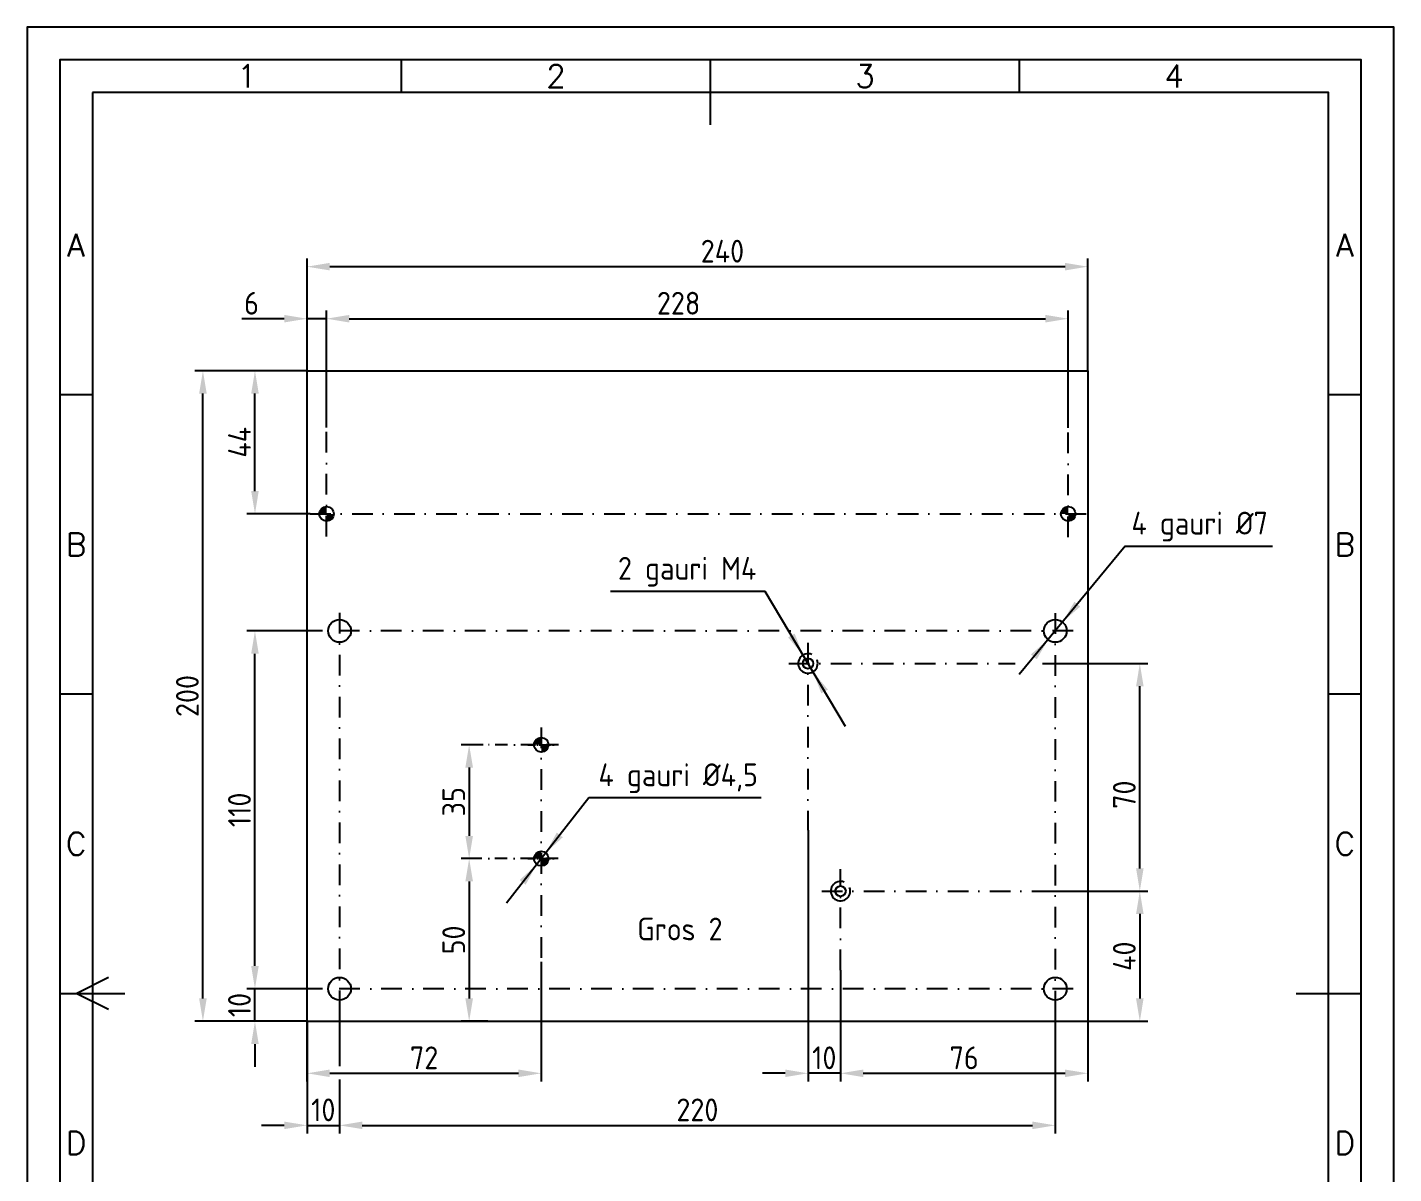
# Model space of a CAD drawing. Header units: millimetres. Extents: x -8 to 622, y 19 to 316.
# Drawn here: x 411.5 to 621.5, y 139.3 to 315.5 of the extents above; entities that cross this region are included whole.
import ezdxf
from ezdxf.enums import TextEntityAlignment as Align

# ---------------------------------------------------------------- set-up
doc = ezdxf.new("R2010")
doc.units = ezdxf.units.MM
for name, pattern in [('ACAD_ISO10W100', [18, 12, -3, 0, -3]), ('DASHDOT', [25.4, 12.7, -6.35, 0, -6.35]), ('DASHDOT2', [12.7, 6.35, -3.175, 0, -3.175])]:
    doc.linetypes.add(name, pattern=pattern)
doc.layers.add('AXE', color=1, linetype='DASHDOT2')
doc.layers.add('COTE', color=1, linetype='DASHDOT2')
doc.styles.add('ISO', font='SIMPLEX.shx')
doc.styles.add('ISOCPR', font='isocp.shx')
doc.dimstyles.new('ISO-25', dxfattribs={"dimtxt": 2.5, "dimasz": 2.5, "dimexe": 1.25, "dimexo": 0.625, "dimtad": 1, "dimtxsty": 'Standard', "dimcen": 2.5, "dimadec": 0, "dimazin": 0, "dimtfac": 1, "dimtmove": 0, "dimatfit": 3, "dimfxl": 1, "dimarcsym": 0})

# ---------------------------------------------------------------- blocks, each defined once
blk = doc.blocks.new('*D29')
at = {"layer": 'COTE', "color": 1, "linetype": 'Continuous', "transparency": 16777216}
for p, q in [((454.5, 262.72), (454.5, 279.97)), ((574.5, 262.72), (574.5, 279.97)), ((458, 278.72), (571, 278.72))]:
    blk.add_line(p, q, dxfattribs=at)
for points in [[(458, 279.3), (458, 278.14), (454.5, 278.72)], [(571, 279.3), (571, 278.14), (574.5, 278.72)]]:
    blk.add_solid(points, dxfattribs=at)
at = {"layer": 'Defpoints', "color": 0, "linetype": 'Continuous', "transparency": 16777216}
for p in [(574.5, 278.72), (454.5, 262.72), (574.5, 262.72)]:
    blk.add_point(p, dxfattribs=at)
at = {"layer": 'COTE', "color": 1, "linetype": 'Continuous', "transparency": 16777216, "insert": (518.35, 281.1), "char_height": 3.5, "attachment_point": 5, "style": 'ISOCPR'}
blk.add_mtext('240', dxfattribs=at)
blk = doc.blocks.new('*D30')
at = {"layer": 'COTE', "color": 1, "linetype": 'Continuous', "transparency": 16777216}
for p, q in [((457.5, 254.02), (457.5, 271.97)), ((571.5, 253.94), (571.5, 271.97)), ((461, 270.72), (568, 270.72))]:
    blk.add_line(p, q, dxfattribs=at)
for points in [[(461, 271.3), (461, 270.14), (457.5, 270.72)], [(568, 271.3), (568, 270.14), (571.5, 270.72)]]:
    blk.add_solid(points, dxfattribs=at)
at = {"layer": 'Defpoints', "color": 0, "linetype": 'Continuous', "transparency": 16777216}
for p in [(571.5, 270.72), (457.5, 254.02), (571.5, 253.94)]:
    blk.add_point(p, dxfattribs=at)
at = {"layer": 'COTE', "color": 1, "linetype": 'Continuous', "transparency": 16777216, "insert": (511.62, 273.1), "char_height": 3.5, "attachment_point": 5, "style": 'ISOCPR'}
blk.add_mtext('228', dxfattribs=at)
blk = doc.blocks.new('*D31')
at = {"layer": 'COTE', "color": 1, "linetype": 'Continuous', "transparency": 16777216}
for p, q in [((569.5, 164.88), (569.5, 145.47)), ((459.5, 153.75), (459.5, 145.47)), ((463, 146.72), (566, 146.72))]:
    blk.add_line(p, q, dxfattribs=at)
for points in [[(463, 147.3), (463, 146.14), (459.5, 146.72)], [(566, 147.3), (566, 146.14), (569.5, 146.72)]]:
    blk.add_solid(points, dxfattribs=at)
at = {"layer": 'Defpoints', "color": 0, "linetype": 'Continuous', "transparency": 16777216}
for p in [(569.5, 164.88), (459.5, 153.75), (569.5, 146.72)]:
    blk.add_point(p, dxfattribs=at)
at = {"layer": 'COTE', "color": 1, "linetype": 'Continuous', "transparency": 16777216, "insert": (514.5, 149.1), "char_height": 3.5, "attachment_point": 5, "style": 'ISOCPR'}
blk.add_mtext('220', dxfattribs=at)
blk = doc.blocks.new('*D32')
at = {"layer": 'COTE', "color": 1, "linetype": 'Continuous', "transparency": 16777216}
for p, q in [((456.9, 222.72), (445.25, 222.72)), ((446.5, 171.22), (446.5, 219.22)), ((456.9, 167.72), (445.25, 167.72))]:
    blk.add_line(p, q, dxfattribs=at)
for points in [[(445.92, 219.22), (447.08, 219.22), (446.5, 222.72)], [(445.92, 171.22), (447.08, 171.22), (446.5, 167.72)]]:
    blk.add_solid(points, dxfattribs=at)
at = {"layer": 'Defpoints', "color": 0, "linetype": 'Continuous', "transparency": 16777216}
for p in [(446.5, 222.72), (456.9, 222.72), (456.9, 167.72)]:
    blk.add_point(p, dxfattribs=at)
at = {"layer": 'COTE', "color": 1, "linetype": 'Continuous', "transparency": 16777216, "insert": (444.12, 195.22), "char_height": 3.5, "attachment_point": 5, "rotation": 90, "style": 'ISOCPR'}
blk.add_mtext('110', dxfattribs=at)
blk = doc.blocks.new('*D33')
at = {"layer": 'COTE', "color": 1, "linetype": 'Continuous', "transparency": 16777216}
for p, q in [((454.5, 262.72), (437.25, 262.72)), ((438.5, 166.22), (438.5, 259.22)), ((454.5, 162.72), (437.25, 162.72))]:
    blk.add_line(p, q, dxfattribs=at)
for points in [[(437.92, 259.22), (439.08, 259.22), (438.5, 262.72)], [(437.92, 166.22), (439.08, 166.22), (438.5, 162.72)]]:
    blk.add_solid(points, dxfattribs=at)
at = {"layer": 'Defpoints', "color": 0, "linetype": 'Continuous', "transparency": 16777216}
for p in [(438.5, 262.72), (454.5, 262.72), (454.5, 162.72)]:
    blk.add_point(p, dxfattribs=at)
at = {"layer": 'COTE', "color": 1, "linetype": 'Continuous', "transparency": 16777216, "insert": (436.12, 212.72), "char_height": 3.5, "attachment_point": 5, "rotation": 90, "style": 'ISOCPR'}
blk.add_mtext('200', dxfattribs=at)
blk = doc.blocks.new('*D34')
at = {"layer": 'COTE', "color": 1, "linetype": 'Continuous', "transparency": 16777216}
for p, q in [((446.5, 171.22), (446.5, 174.72)), ((456.9, 167.72), (445.25, 167.72)), ((446.5, 162.72), (446.5, 167.72)), ((454.5, 162.72), (445.25, 162.72)), ((446.5, 159.22), (446.5, 155.72))]:
    blk.add_line(p, q, dxfattribs=at)
for points in [[(445.92, 171.22), (447.08, 171.22), (446.5, 167.72)], [(445.92, 159.22), (447.08, 159.22), (446.5, 162.72)]]:
    blk.add_solid(points, dxfattribs=at)
at = {"layer": 'Defpoints', "color": 0, "linetype": 'Continuous', "transparency": 16777216}
for p in [(446.5, 167.72), (456.9, 167.72), (454.5, 162.72)]:
    blk.add_point(p, dxfattribs=at)
at = {"layer": 'COTE', "color": 1, "linetype": 'Continuous', "transparency": 16777216, "insert": (444.12, 165.22), "char_height": 3.5, "attachment_point": 5, "rotation": 90, "style": 'ISOCPR'}
blk.add_mtext('10', dxfattribs=at)
blk = doc.blocks.new('*D35')
at = {"layer": 'COTE', "color": 1, "linetype": 'Continuous', "transparency": 16777216}
for p, q in [((481.12, 187.72), (478.17, 187.72)), ((479.42, 184.22), (479.42, 166.22)), ((482.31, 162.72), (478.17, 162.72))]:
    blk.add_line(p, q, dxfattribs=at)
for points in [[(478.84, 184.22), (480.01, 184.22), (479.42, 187.72)], [(478.84, 166.22), (480.01, 166.22), (479.42, 162.72)]]:
    blk.add_solid(points, dxfattribs=at)
at = {"layer": 'Defpoints', "color": 0, "linetype": 'Continuous', "transparency": 16777216}
for p in [(481.12, 187.72), (479.42, 162.72), (482.31, 162.72)]:
    blk.add_point(p, dxfattribs=at)
at = {"layer": 'COTE', "color": 1, "linetype": 'Continuous', "transparency": 16777216, "insert": (477.05, 175.22), "char_height": 3.5, "attachment_point": 5, "rotation": 90, "style": 'ISOCPR'}
blk.add_mtext('50', dxfattribs=at)
blk = doc.blocks.new('*D36')
at = {"layer": 'COTE', "color": 1, "linetype": 'Continuous', "transparency": 16777216}
for p, q in [((490.5, 171.86), (490.5, 153.47)), ((454.5, 162.72), (454.5, 153.47)), ((458, 154.72), (487, 154.72))]:
    blk.add_line(p, q, dxfattribs=at)
for points in [[(458, 155.3), (458, 154.14), (454.5, 154.72)], [(487, 155.3), (487, 154.14), (490.5, 154.72)]]:
    blk.add_solid(points, dxfattribs=at)
at = {"layer": 'Defpoints', "color": 0, "linetype": 'Continuous', "transparency": 16777216}
for p in [(490.5, 171.86), (454.5, 162.72), (490.5, 154.72)]:
    blk.add_point(p, dxfattribs=at)
at = {"layer": 'COTE', "color": 1, "linetype": 'Continuous', "transparency": 16777216, "insert": (472.5, 157.1), "char_height": 3.5, "attachment_point": 5, "style": 'ISOCPR'}
blk.add_mtext('72', dxfattribs=at)
blk = doc.blocks.new('*D37')
at = {"layer": 'COTE', "color": 1, "linetype": 'Continuous', "transparency": 16777216}
for p, q in [((454.5, 162.72), (454.5, 145.47)), ((459.5, 153.75), (459.5, 145.47)), ((451, 146.72), (447.5, 146.72)), ((454.5, 146.72), (459.5, 146.72)), ((463, 146.72), (466.5, 146.72))]:
    blk.add_line(p, q, dxfattribs=at)
for points in [[(451, 147.3), (451, 146.14), (454.5, 146.72)], [(463, 147.3), (463, 146.14), (459.5, 146.72)]]:
    blk.add_solid(points, dxfattribs=at)
at = {"layer": 'Defpoints', "color": 0, "linetype": 'Continuous', "transparency": 16777216}
for p in [(454.5, 162.72), (459.5, 153.75), (459.5, 146.72)]:
    blk.add_point(p, dxfattribs=at)
at = {"layer": 'COTE', "color": 1, "linetype": 'Continuous', "transparency": 16777216, "insert": (457, 149.1), "char_height": 3.5, "attachment_point": 5, "style": 'ISOCPR'}
blk.add_mtext('10', dxfattribs=at)
blk = doc.blocks.new('*D38')
at = {"layer": 'COTE', "color": 1, "linetype": 'Continuous', "transparency": 16777216}
for p, q in [((481.55, 205.22), (478.17, 205.22)), ((479.42, 201.72), (479.42, 191.22)), ((481.12, 187.72), (478.17, 187.72))]:
    blk.add_line(p, q, dxfattribs=at)
for points in [[(478.84, 201.72), (480.01, 201.72), (479.42, 205.22)], [(478.84, 191.22), (480.01, 191.22), (479.42, 187.72)]]:
    blk.add_solid(points, dxfattribs=at)
at = {"layer": 'Defpoints', "color": 0, "linetype": 'Continuous', "transparency": 16777216}
for p in [(481.55, 205.22), (479.42, 187.72), (481.12, 187.72)]:
    blk.add_point(p, dxfattribs=at)
at = {"layer": 'COTE', "color": 1, "linetype": 'Continuous', "transparency": 16777216, "insert": (477.05, 196.47), "char_height": 3.5, "attachment_point": 5, "rotation": 90, "style": 'ISOCPR'}
blk.add_mtext('35', dxfattribs=at)
blk = doc.blocks.new('*D39')
at = {"layer": 'COTE', "color": 1, "linetype": 'Continuous', "transparency": 16777216}
for p, q in [((454.5, 262.72), (445.25, 262.72)), ((446.5, 244.22), (446.5, 259.22)), ((455, 240.72), (445.25, 240.72))]:
    blk.add_line(p, q, dxfattribs=at)
for points in [[(445.92, 259.22), (447.08, 259.22), (446.5, 262.72)], [(445.92, 244.22), (447.08, 244.22), (446.5, 240.72)]]:
    blk.add_solid(points, dxfattribs=at)
at = {"layer": 'Defpoints', "color": 0, "linetype": 'Continuous', "transparency": 16777216}
for p in [(446.5, 262.72), (454.5, 262.72), (455, 240.72)]:
    blk.add_point(p, dxfattribs=at)
at = {"layer": 'COTE', "color": 1, "linetype": 'Continuous', "transparency": 16777216, "insert": (444.12, 251.72), "char_height": 3.5, "attachment_point": 5, "rotation": 90, "style": 'ISOCPR'}
blk.add_mtext('44', dxfattribs=at)
blk = doc.blocks.new('*D40')
at = {"layer": 'COTE', "color": 1, "linetype": 'Continuous', "transparency": 16777216}
for p, q in [((454.5, 262.72), (454.5, 271.97)), ((457.5, 254.02), (457.5, 271.97)), ((451, 270.72), (444.47, 270.72)), ((457.5, 270.72), (454.5, 270.72)), ((461, 270.72), (464.5, 270.72))]:
    blk.add_line(p, q, dxfattribs=at)
for points in [[(451, 271.3), (451, 270.14), (454.5, 270.72)], [(461, 271.3), (461, 270.14), (457.5, 270.72)]]:
    blk.add_solid(points, dxfattribs=at)
at = {"layer": 'Defpoints', "color": 0, "linetype": 'Continuous', "transparency": 16777216}
for p in [(457.5, 270.72), (454.5, 262.72), (457.5, 254.02)]:
    blk.add_point(p, dxfattribs=at)
at = {"layer": 'COTE', "color": 1, "linetype": 'Continuous', "transparency": 16777216, "insert": (445.98, 273.1), "char_height": 3.5, "attachment_point": 5, "style": 'ISOCPR'}
blk.add_mtext('6', dxfattribs=at)
blk = doc.blocks.new('*D41')
at = {"layer": 'COTE', "color": 1, "linetype": 'Continuous', "transparency": 16777216}
for p, q in [((567.52, 217.72), (583.75, 217.72)), ((582.5, 186.22), (582.5, 214.22)), ((567.75, 182.72), (583.75, 182.72))]:
    blk.add_line(p, q, dxfattribs=at)
for points in [[(581.92, 214.22), (583.08, 214.22), (582.5, 217.72)], [(581.92, 186.22), (583.08, 186.22), (582.5, 182.72)]]:
    blk.add_solid(points, dxfattribs=at)
at = {"layer": 'Defpoints', "color": 0, "linetype": 'Continuous', "transparency": 16777216}
for p in [(567.52, 217.72), (582.5, 217.72), (567.75, 182.72)]:
    blk.add_point(p, dxfattribs=at)
at = {"layer": 'COTE', "color": 1, "linetype": 'Continuous', "transparency": 16777216, "insert": (580.12, 197.55), "char_height": 3.5, "attachment_point": 5, "rotation": 90, "style": 'ISOCPR'}
blk.add_mtext('70', dxfattribs=at)
blk = doc.blocks.new('*D42')
at = {"layer": 'COTE', "color": 1, "linetype": 'Continuous', "transparency": 16777216}
for p, q in [((536.5, 170.6), (536.5, 153.47)), ((574.5, 162.72), (574.5, 153.47)), ((540, 154.72), (571, 154.72))]:
    blk.add_line(p, q, dxfattribs=at)
for points in [[(540, 155.3), (540, 154.14), (536.5, 154.72)], [(571, 155.3), (571, 154.14), (574.5, 154.72)]]:
    blk.add_solid(points, dxfattribs=at)
at = {"layer": 'Defpoints', "color": 0, "linetype": 'Continuous', "transparency": 16777216}
for p in [(536.5, 170.6), (574.5, 162.72), (574.5, 154.72)]:
    blk.add_point(p, dxfattribs=at)
at = {"layer": 'COTE', "color": 1, "linetype": 'Continuous', "transparency": 16777216, "insert": (555.5, 157.1), "char_height": 3.5, "attachment_point": 5, "style": 'ISOCPR'}
blk.add_mtext('76', dxfattribs=at)
blk = doc.blocks.new('*D43')
at = {"layer": 'COTE', "color": 1, "linetype": 'Continuous', "transparency": 16777216}
for p, q in [((531.5, 192.09), (531.5, 153.47)), ((536.5, 170.6), (536.5, 153.47)), ((528, 154.72), (524.5, 154.72)), ((536.5, 154.72), (531.5, 154.72)), ((540, 154.72), (543.5, 154.72))]:
    blk.add_line(p, q, dxfattribs=at)
for points in [[(528, 155.3), (528, 154.14), (531.5, 154.72)], [(540, 155.3), (540, 154.14), (536.5, 154.72)]]:
    blk.add_solid(points, dxfattribs=at)
at = {"layer": 'Defpoints', "color": 0, "linetype": 'Continuous', "transparency": 16777216}
for p in [(531.5, 192.09), (536.5, 170.6), (531.5, 154.72)]:
    blk.add_point(p, dxfattribs=at)
at = {"layer": 'COTE', "color": 1, "linetype": 'Continuous', "transparency": 16777216, "insert": (534, 157.1), "char_height": 3.5, "attachment_point": 5, "style": 'ISOCPR'}
blk.add_mtext('10', dxfattribs=at)
blk = doc.blocks.new('*D44')
at = {"layer": 'COTE', "color": 1, "linetype": 'Continuous', "transparency": 16777216}
for p, q in [((567.75, 182.72), (583.75, 182.72)), ((582.5, 179.22), (582.5, 166.22)), ((574.5, 162.72), (583.75, 162.72))]:
    blk.add_line(p, q, dxfattribs=at)
for points in [[(581.92, 179.22), (583.08, 179.22), (582.5, 182.72)], [(581.92, 166.22), (583.08, 166.22), (582.5, 162.72)]]:
    blk.add_solid(points, dxfattribs=at)
at = {"layer": 'Defpoints', "color": 0, "linetype": 'Continuous', "transparency": 16777216}
for p in [(567.75, 182.72), (574.5, 162.72), (582.5, 162.72)]:
    blk.add_point(p, dxfattribs=at)
at = {"layer": 'COTE', "color": 1, "linetype": 'Continuous', "transparency": 16777216, "insert": (580.12, 172.72), "char_height": 3.5, "attachment_point": 5, "rotation": 90, "style": 'ISOCPR'}
blk.add_mtext('40', dxfattribs=at)

msp = doc.modelspace()

# ---------------------------------------------------------------- hatches: boundary and pattern name
at = {"layer": 'COTE', "linetype": 'Continuous'}
h = msp.add_hatch(color=6, dxfattribs=at)
h.paths.add_polyline_path([(457.4987, 241.8455, 0.41421356), (456.3737, 240.7205), (457.4987, 240.7205)])
h.paths.add_polyline_path([(457.4987, 239.5955, 0.41421356), (458.6237, 240.7205), (457.4987, 240.7205)])
h = msp.add_hatch(color=6, dxfattribs=at)
h.paths.add_polyline_path([(571.4987, 241.8455, 0.41421356), (570.3737, 240.7205), (571.4987, 240.7205)])
h.paths.add_polyline_path([(571.4987, 239.5955, 0.41421356), (572.6237, 240.7205), (571.4987, 240.7205)])
h = msp.add_hatch(color=6, dxfattribs=at)
h.paths.add_polyline_path([(490.4987, 206.3455, 0.41421356), (489.3737, 205.2205), (490.4987, 205.2205)])
h.paths.add_polyline_path([(490.4987, 204.0955, 0.41421356), (491.6237, 205.2205), (490.4987, 205.2205)])
h = msp.add_hatch(color=6, dxfattribs=at)
h.paths.add_polyline_path([(490.4987, 188.8455, 0.41421356), (489.3737, 187.7205), (490.4987, 187.7205)])
h.paths.add_polyline_path([(490.4987, 186.5955, 0.41421356), (491.6237, 187.7205), (490.4987, 187.7205)])

# ---------------------------------------------------------------- linework, layer by layer
at = {"color": 70}
for p, q in [((469.0146, 305.511), (469.0146, 310.511)), ((516.5146, 300.511), (516.5146, 310.511)), ((564.0146, 305.511), (564.0146, 310.511)), ((421.5146, 259.011), (416.5146, 259.011)), ((616.5146, 259.011), (611.5146, 259.011)), ((421.5146, 213.011), (416.5146, 213.011)), ((616.5146, 213.011), (611.5146, 213.011)), ((419.0146, 167.011), (424.0146, 169.511)), ((416.5146, 167.011), (426.5146, 167.011)), ((424.0146, 164.511), (419.0146, 167.011)), ((606.5146, 167.011), (616.5146, 167.011))]:
    msp.add_line(p, q, dxfattribs=at)
at = {"color": 7}
for p, q in [((454.4987, 262.7205), (574.4987, 262.7205)), ((454.4987, 262.7205), (454.4987, 162.7205)), ((574.4987, 262.7205), (574.4987, 162.7205)), ((454.4987, 162.7205), (574.4987, 162.7205))]:
    msp.add_line(p, q, dxfattribs=at)
at = {"color": 1}
for p, q in [((580.2415, 235.7446), (563.9798, 216.0345)), ((580.2415, 235.7446), (602.8909, 235.7446)), ((524.9286, 228.8007), (501.1294, 228.8007)), ((537.2573, 208.0087), (524.9286, 228.8007)), ((497.8127, 197.0597), (485.1368, 180.8741)), ((524.2851, 197.0597), (497.8127, 197.0597))]:
    msp.add_line(p, q, dxfattribs=at)
at = {"color": 1, "linetype": 'DASHDOT', "ltscale": 0.15}
for p, q in [((493.1573, 205.2205), (481.5545, 205.2205)), ((493.105, 187.7205), (481.1212, 187.7205))]:
    msp.add_line(p, q, dxfattribs=at)
at = {"color": 1, "linetype": 'ACAD_ISO10W100', "ltscale": 0.1}
for p, q in [((488.4173, 205.2205), (492.5049, 205.2205)), ((488.4173, 187.7205), (492.5049, 187.7205))]:
    msp.add_line(p, q, dxfattribs=at)
at = {"color": 240}
for points in [[(621.5146, 18.511), (621.5146, 315.511), (411.5146, 315.511), (411.5146, 18.511)], [(616.5146, 23.511), (616.5146, 310.511), (416.5146, 310.511), (416.5146, 23.511)]]:
    msp.add_lwpolyline(points, close=True, dxfattribs=at)
at = {"color": 70}
msp.add_lwpolyline([(421.5146, 305.511), (421.5146, 28.511), (611.5146, 28.511), (611.5146, 305.511)], close=True, dxfattribs=at)
at = {"color": 7}
for centre in [(459.4987, 222.7205), (569.4987, 222.7205), (459.4987, 167.7205), (569.4987, 167.7205)]:
    msp.add_circle(centre, 1.75, dxfattribs=at)
at = {"color": 1}
for points in [[(572.4395, 227.2047), (573.3394, 226.4623), (570.662, 224.1337)], [(528.4468, 221.7238), (529.4503, 222.3188), (530.7336, 219.0108)], [(565.7573, 219.1055), (566.6572, 218.363), (568.4346, 221.434)], [(533.5471, 213.1222), (534.5506, 213.7173), (532.2637, 216.4303)], [(492.8911, 191.7214), (493.8096, 191.0021), (491.1923, 188.6062)], [(487.1877, 184.439), (488.1063, 183.7196), (489.805, 186.8348)]]:
    msp.add_solid(points, dxfattribs=at)
at = {"layer": 'AXE', "color": 1, "linetype": 'DASHDOT2', "ltscale": 0.5}
for p, q in [((457.4987, 237.2634), (457.4987, 254.0178)), ((571.4987, 237.1549), (571.4987, 253.938)), ((454.9987, 240.7205), (574.3633, 240.7205)), ((459.4987, 225.5118), (459.4987, 164.8819)), ((569.4987, 225.4539), (569.4987, 164.815)), ((572.2363, 222.7205), (456.9987, 222.7205)), ((531.4987, 220.8737), (531.4987, 192.0874)), ((528.5523, 217.7205), (563.3558, 217.7205)), ((490.4987, 207.9003), (490.4987, 171.8552)), ((536.4987, 170.5995), (536.4987, 186.1255)), ((533.6337, 182.7205), (567.7541, 182.7205)), ((572.2781, 167.7205), (456.9, 167.7205))]:
    msp.add_line(p, q, dxfattribs=at)
at = {"layer": 'COTE', "color": 1, "linetype": 'Continuous'}
for p, q in [((459.4987, 164.8819), (459.4987, 155.8325)), ((454.4987, 162.7205), (454.4987, 153.4705))]:
    msp.add_line(p, q, dxfattribs=at)
at = {"layer": 'COTE', "color": 2, "linetype": 'Continuous'}
for centre, radius in [((457.4987, 240.7205), 1.125), ((571.4987, 240.7205), 1.125), ((531.4987, 217.7205), 0.8), ((490.4987, 205.2205), 1.125), ((490.4987, 187.7205), 1.125), ((536.4987, 182.7205), 0.8)]:
    msp.add_circle(centre, radius, dxfattribs=at)
at = {"layer": 'COTE', "color": 20, "linetype": 'Continuous'}
for centre in [(531.4987, 217.7205), (536.4987, 182.7205)]:
    msp.add_arc(centre, 1.5, 67.585969, 21.986914, dxfattribs=at)

# ---------------------------------------------------------------- texts
at = {"color": 50, "style": 'ISO'}
for s, p in [('1', (445.2646, 308.011)), ('2', (492.7646, 308.011)), ('3', (540.2646, 308.011)), ('4', (587.7646, 308.011)), ('A', (419.0146, 282.011)), ('A', (614.0146, 282.011)), ('B', (419.0146, 236.011)), ('B', (614.0146, 236.011)), ('C', (419.0146, 190.011)), ('C', (614.0146, 190.011)), ('D', (419.0146, 144.011)), ('D', (614.0146, 144.011))]:
    msp.add_text(s, height=3.5, dxfattribs=at).set_placement(p, align=Align.MIDDLE)
at = {"color": 2, "style": 'ISOCPR'}
msp.add_text('Gros 2', height=3.5, dxfattribs=at).set_placement((505.2549, 175.1504))
at = {"color": 1, "char_height": 3.5, "attachment_point": 5, "style": 'ISOCPR'}
for s, insert in [('4 gauri %%c7', (591.6999, 238.7644)), ('2 gauri M4', (512.9265, 231.8205)), ('4 gauri %%c4,5', (511.5481, 200.0794))]:
    msp.add_mtext(s, dxfattribs=dict(at, insert=insert))

# ---------------------------------------------------------------- dimensions: what is measured, and where the dimension line sits
at = {"layer": 'COTE', "color": 1, "linetype": 'Continuous'}
for base, p1, p2, picture, middle in [((574.4987, 278.7205), (454.4987, 262.7205), (574.4987, 262.7205), '*D29', (518.349, 278.7205)), ((457.4987, 270.7205), (454.4987, 262.7205), (457.4987, 254.0178), '*D40', (445.9821, 270.7205)), ((571.4987, 270.7205), (457.4987, 254.0178), (571.4987, 253.938), '*D30', (511.6199, 270.7205))]:
    dim = msp.add_linear_dim(base=base, p1=p1, p2=p2, dimstyle='ISO-25', override={"dimtxt": 3.5, "dimasz": 3.5, "dimexo": 0, "dimlfac": 2, "dimtxsty": 'ISOCPR', "dimcen": 3.5, "dimclrd": 1, "dimclre": 1, "dimclrt": 1, "dimlwd": -1, "dimlwe": -1}, dxfattribs=at)
    dim.commit()
    dim.dimension.update_dxf_attribs({"geometry": picture, "text_midpoint": middle, "dimtype": 160})
for base, p1, p2, override, picture, middle in [((438.4987, 262.7205), (454.4987, 162.7205), (454.4987, 262.7205), {"dimtxt": 3.5, "dimasz": 3.5, "dimexo": 0, "dimlfac": 2, "dimtxsty": 'ISOCPR', "dimcen": 3.5, "dimclrd": 1, "dimclre": 1, "dimclrt": 1, "dimlwd": -1, "dimlwe": -1}, '*D33', (436.1233, 212.7205)), ((446.4987, 262.7205), (454.9987, 240.7205), (454.4987, 262.7205), {"dimtxt": 3.5, "dimasz": 3.5, "dimexo": 0, "dimdec": 1, "dimlfac": 2, "dimtxsty": 'ISOCPR', "dimcen": 3.5, "dimclrd": 1, "dimclre": 1, "dimclrt": 1, "dimtdec": 1, "dimlwd": -1, "dimlwe": -1}, '*D39', (444.1237, 251.7205)), ((446.4987, 222.7205), (456.9, 167.7205), (456.9, 222.7205), {"dimtxt": 3.5, "dimasz": 3.5, "dimexo": 0, "dimlfac": 2, "dimtxsty": 'ISOCPR', "dimcen": 3.5, "dimclrd": 1, "dimclre": 1, "dimclrt": 1, "dimlwd": -1, "dimlwe": -1}, '*D32', (444.1237, 195.2205)), ((479.4218, 162.7205), (481.1212, 187.7205), (482.3086, 162.7205), {"dimtxt": 3.5, "dimasz": 3.5, "dimexo": 0, "dimlfac": 2, "dimtxsty": 'ISOCPR', "dimcen": 3.5, "dimclrd": 1, "dimclre": 1, "dimclrt": 1, "dimlwd": -1, "dimlwe": -1}, '*D35', (477.0468, 175.2205)), ((582.4987, 162.7205), (567.7541, 182.7205), (574.4987, 162.7205), {"dimtxt": 3.5, "dimasz": 3.5, "dimexo": 0, "dimlfac": 2, "dimtxsty": 'ISOCPR', "dimcen": 3.5, "dimclrd": 1, "dimclre": 1, "dimclrt": 1, "dimlwd": -1, "dimlwe": -1}, '*D44', (580.1237, 172.7205)), ((446.4987, 167.7205), (454.4987, 162.7205), (456.9, 167.7205), {"dimtxt": 3.5, "dimasz": 3.5, "dimexo": 0, "dimlfac": 2, "dimtxsty": 'ISOCPR', "dimcen": 3.5, "dimclrd": 1, "dimclre": 1, "dimclrt": 1, "dimlwd": -1, "dimlwe": -1}, '*D34', (444.1237, 165.2205))]:
    dim = msp.add_linear_dim(base=base, p1=p1, p2=p2, angle=90, dimstyle='ISO-25', override=override, dxfattribs=at)
    dim.commit()
    dim.dimension.update_dxf_attribs({"geometry": picture, "text_midpoint": middle})
at = {"layer": 'COTE', "color": 2, "linetype": 'Continuous'}
dim = msp.add_linear_dim(base=(582.4987, 217.7205), p1=(567.7541, 182.7205), p2=(567.5243, 217.7205), angle=90, dimstyle='ISO-25', override={"dimtxt": 3.5, "dimasz": 3.5, "dimexo": 0, "dimlfac": 2, "dimtxsty": 'ISOCPR', "dimcen": 3.5, "dimclrd": 1, "dimclre": 1, "dimclrt": 1, "dimlwd": -1, "dimlwe": -1}, dxfattribs=at)
dim.commit()
dim.dimension.update_dxf_attribs({"geometry": '*D41', "text_midpoint": (582.4987, 197.5518), "dimtype": 160})
dim = msp.add_linear_dim(base=(479.4218, 187.7205), p1=(481.5545, 205.2205), p2=(481.1212, 187.7205), angle=90, dimstyle='ISO-25', override={"dimtxt": 3.5, "dimasz": 3.5, "dimexo": 0, "dimlfac": 2, "dimtxsty": 'ISOCPR', "dimcen": 3.5, "dimclrd": 1, "dimclre": 1, "dimclrt": 1, "dimlwd": -1, "dimlwe": -1}, dxfattribs=at)
dim.commit()
dim.dimension.update_dxf_attribs({"geometry": '*D38', "text_midpoint": (477.0468, 196.4705)})
at = {"layer": 'COTE', "color": 1, "linetype": 'Continuous'}
for base, p1, p2, picture, middle in [((531.4987, 154.7205), (536.4987, 170.5995), (531.4987, 192.0874), '*D43', (533.9987, 157.0955)), ((490.4987, 154.7205), (454.4987, 162.7205), (490.4987, 171.8552), '*D36', (472.4987, 157.0959)), ((574.4987, 154.7205), (536.4987, 170.5995), (574.4987, 162.7205), '*D42', (555.4987, 157.0955)), ((569.4987, 146.7205), (459.4987, 153.7532), (569.4987, 164.8819), '*D31', (514.4987, 149.0959)), ((459.4987, 146.7205), (454.4987, 162.7205), (459.4987, 153.7532), '*D37', (456.9987, 149.0955))]:
    dim = msp.add_linear_dim(base=base, p1=p1, p2=p2, dimstyle='ISO-25', override={"dimtxt": 3.5, "dimasz": 3.5, "dimexo": 0, "dimlfac": 2, "dimtxsty": 'ISOCPR', "dimcen": 3.5, "dimclrd": 1, "dimclre": 1, "dimclrt": 1, "dimlwd": -1, "dimlwe": -1}, dxfattribs=at)
    dim.commit()
    dim.dimension.update_dxf_attribs({"geometry": picture, "text_midpoint": middle})

doc.saveas('drawing.dxf')
